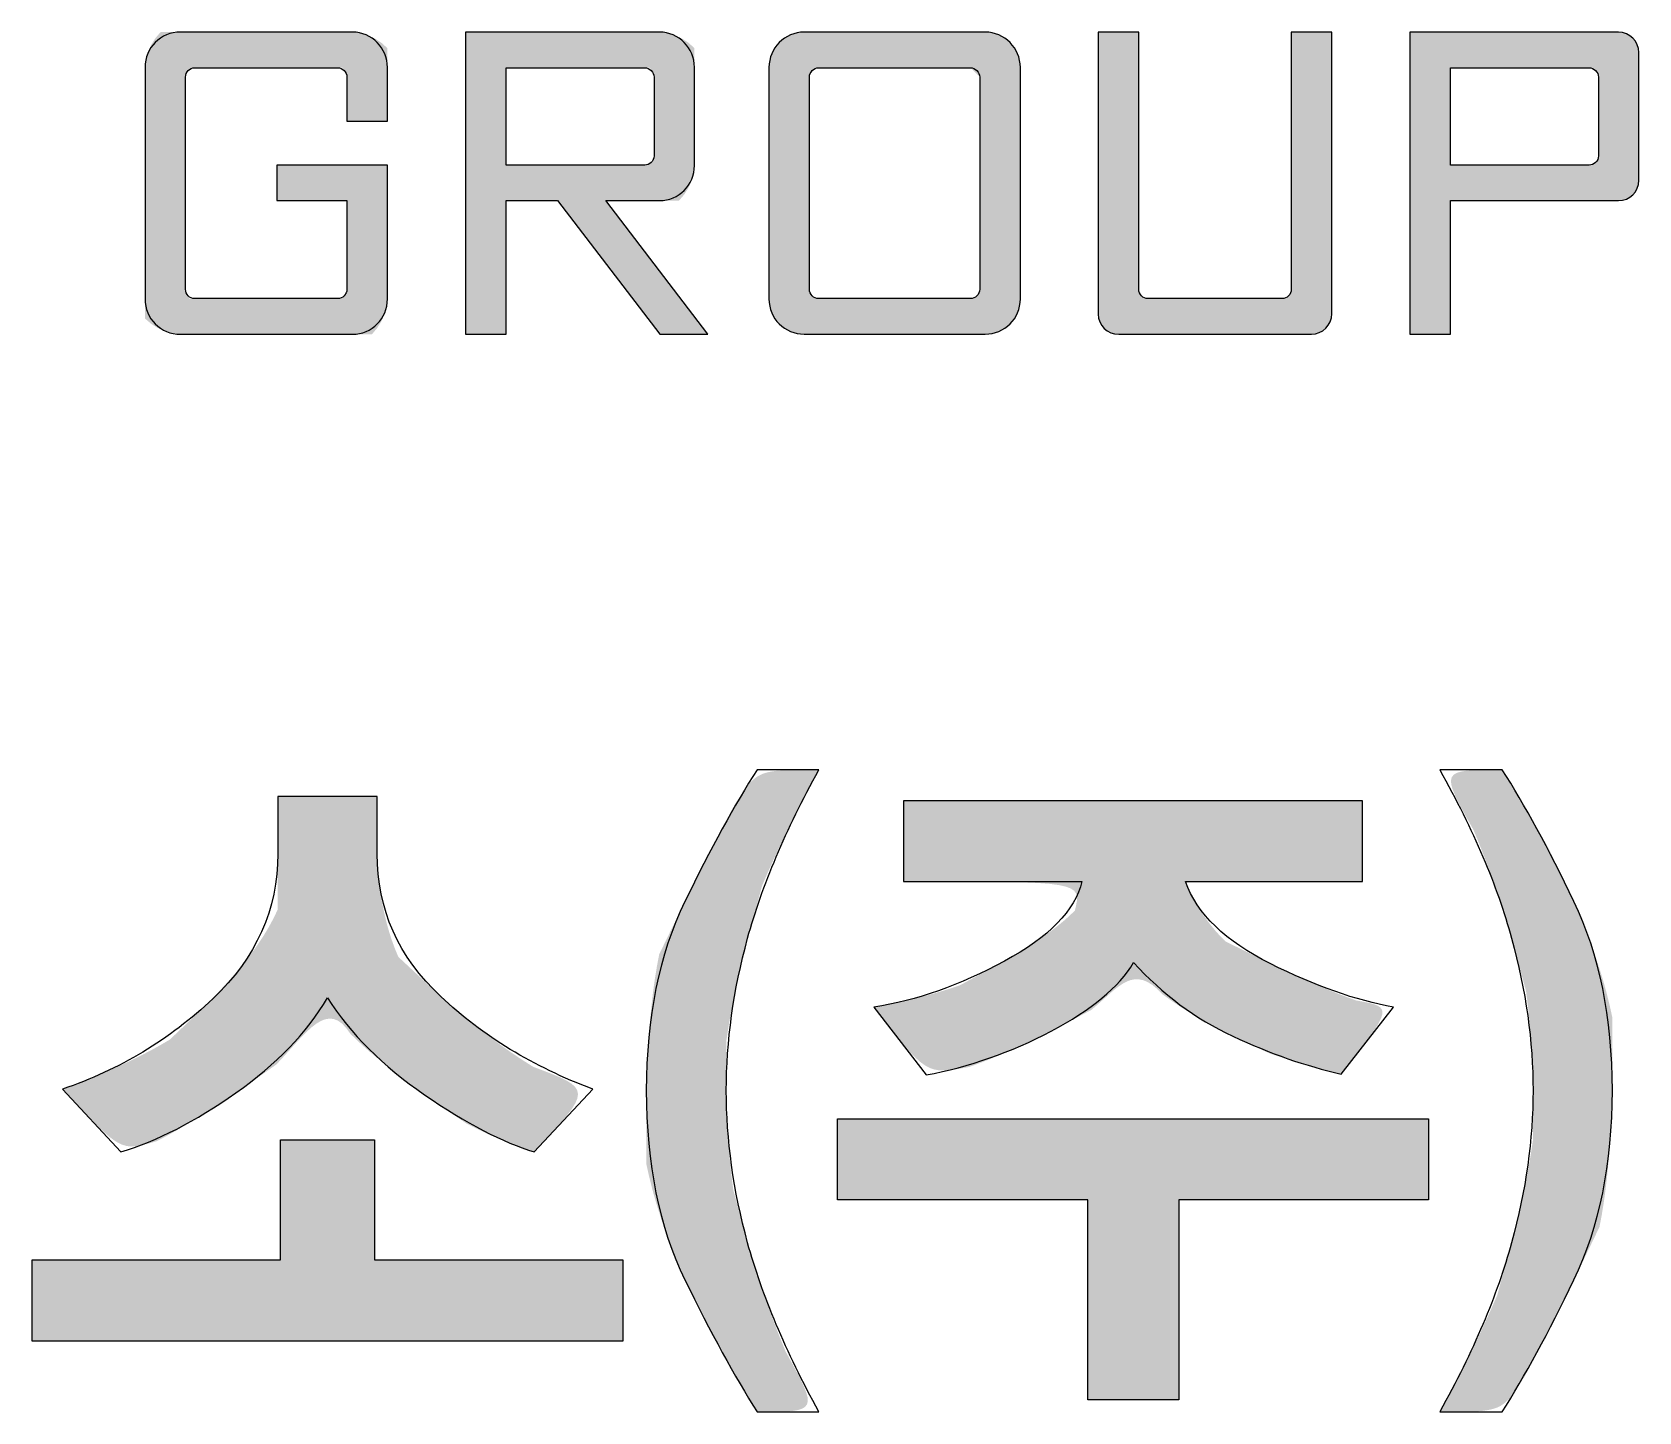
# Model space of a CAD drawing. Header units: millimetres. Extents: x 75184266 to 76346726, y -35850126 to -33679385.
# Drawn here: x 75643602 to 75648601, y -35542192 to -35537898 of the extents above; entities that cross this region are included whole.
import ezdxf

# ---------------------------------------------------------------- set-up
doc = ezdxf.new("R2010")
doc.units = ezdxf.units.MM
doc.header["$LTSCALE"] = 50
doc.header["$MEASUREMENT"] = 0
doc.layers.add('AZ-LINE', color=3, linetype='CONTINUOUS')
doc.layers.add('AZ-TEX2', color=6, linetype='CONTINUOUS')

# ---------------------------------------------------------------- blocks, each defined once
blk = doc.blocks.new('바탕폼')
at = {"layer": 'AZ-TEX2'}
h = blk.add_hatch(color=256, dxfattribs=at)
h.dxf.hatch_style = 2
edge = h.paths.add_edge_path()
edge.add_spline(control_points=[(802.722, 504.597), (802.722, 504.597), (802.722, 504.597), (802.722, 504.597), (802.752, 504.597), (802.78, 504.622), (802.78, 504.656), (802.78, 504.656), (802.78, 505.208), (802.78, 505.208), (802.78, 505.208), (802.343, 505.208), (802.343, 505.208), (802.343, 505.208), (802.343, 505.429), (802.343, 505.429), (802.343, 505.429), (803.032, 505.429), (803.032, 505.429), (803.032, 505.429), (803.032, 504.595), (803.032, 504.595), (803.032, 504.473), (802.936, 504.375), (802.814, 504.375), (802.814, 504.375), (801.742, 504.375), (801.742, 504.375), (801.619, 504.375), (801.522, 504.473), (801.522, 504.595), (801.522, 504.595), (801.522, 506.038), (801.522, 506.038), (801.522, 506.161), (801.619, 506.258), (801.742, 506.258), (801.742, 506.258), (802.814, 506.258), (802.814, 506.258), (802.936, 506.258), (803.032, 506.158), (803.032, 506.038), (803.032, 506.038), (803.032, 505.703), (803.032, 505.703), (803.032, 505.703), (802.78, 505.703), (802.78, 505.703), (802.78, 505.703), (802.78, 505.978), (802.78, 505.978), (802.78, 506.008), (802.752, 506.036), (802.722, 506.036), (802.722, 506.036), (801.833, 506.036), (801.833, 506.036), (801.799, 506.036), (801.775, 506.008), (801.775, 505.978), (801.775, 505.978), (801.775, 504.656), (801.775, 504.656), (801.775, 504.622), (801.799, 504.597), (801.833, 504.597), (801.833, 504.597), (802.722, 504.597)], knot_values=[0, 0, 0, 0, 0.00005, 0.0001, 1, 1, 1, 2, 2, 2, 3, 3, 3, 4, 4, 4, 5, 5, 5, 6, 6, 6, 7, 7, 7, 8, 8, 8, 9, 9, 9, 10, 10, 10, 11, 11, 11, 12, 12, 12, 13, 13, 13, 14, 14, 14, 15, 15, 15, 16, 16, 16, 17, 17, 17, 18, 18, 18, 19, 19, 19, 20, 20, 20, 21, 21, 21, 22, 22, 22, 22], degree=3, periodic=0)
h = blk.add_hatch(color=256, dxfattribs=at)
h.dxf.hatch_style = 2
edge = h.paths.add_edge_path()
edge.add_spline(control_points=[(804.392, 505.208), (804.392, 505.208), (804.392, 505.208), (804.392, 505.208), (804.392, 505.208), (805.028, 504.375), (805.028, 504.375), (805.028, 504.375), (804.73, 504.375), (804.73, 504.375), (804.73, 504.375), (804.092, 505.208), (804.092, 505.208), (804.092, 505.208), (803.771, 505.208), (803.771, 505.208), (803.771, 505.208), (803.771, 504.375), (803.771, 504.375), (803.771, 504.375), (803.518, 504.375), (803.518, 504.375), (803.518, 504.375), (803.518, 506.258), (803.518, 506.258), (803.518, 506.258), (804.727, 506.258), (804.727, 506.258), (804.849, 506.258), (804.945, 506.158), (804.945, 506.039), (804.945, 506.039), (804.945, 505.427), (804.945, 505.427), (804.945, 505.304), (804.849, 505.208), (804.727, 505.208), (804.727, 505.208), (804.392, 505.208)], knot_values=[0, 0, 0, 0, 0.00005, 0.0001, 1, 1, 1, 2, 2, 2, 3, 3, 3, 4, 4, 4, 5, 5, 5, 6, 6, 6, 7, 7, 7, 8, 8, 8, 9, 9, 9, 10, 10, 10, 11, 11, 11, 12, 12, 12, 12], degree=3, periodic=0)
edge = h.paths.add_edge_path()
edge.add_spline(control_points=[(804.635, 505.429), (804.635, 505.429), (804.635, 505.429), (804.635, 505.429), (804.666, 505.429), (804.693, 505.454), (804.693, 505.487), (804.693, 505.487), (804.693, 505.978), (804.693, 505.978), (804.693, 506.007), (804.666, 506.036), (804.635, 506.036), (804.635, 506.036), (803.771, 506.036), (803.771, 506.036), (803.771, 506.036), (803.771, 505.429), (803.771, 505.429), (803.771, 505.429), (804.635, 505.429)], knot_values=[0, 0, 0, 0, 0.00005, 0.0001, 1, 1, 1, 2, 2, 2, 3, 3, 3, 4, 4, 4, 5, 5, 5, 6, 6, 6, 6], degree=3, periodic=0)
h = blk.add_hatch(color=256, dxfattribs=at)
edge = h.paths.add_edge_path()
edge.add_spline(control_points=[(806.756, 506.258), (806.756, 506.258), (805.629, 506.258), (805.629, 506.258), (805.506, 506.258), (805.409, 506.158), (805.409, 506.038)], knot_values=[4, 4, 4, 4, 5, 5, 5, 6, 6, 6, 6], degree=3, periodic=0)
edge.add_spline(control_points=[(805.409, 506.038), (805.409, 506.038), (805.409, 504.595), (805.409, 504.595), (805.409, 504.473), (805.506, 504.376), (805.629, 504.376)], knot_values=[2, 2, 2, 2, 3, 3, 3, 4, 4, 4, 4], degree=3, periodic=0)
edge.add_spline(control_points=[(805.629, 504.376), (805.629, 504.376), (806.756, 504.376), (806.756, 504.376), (806.877, 504.376), (806.975, 504.473), (806.975, 504.595)], knot_values=[0, 0, 0, 0, 1, 1, 1, 2, 2, 2, 2], degree=3, periodic=0)
edge.add_spline(control_points=[(806.975, 504.595), (806.975, 504.595), (806.975, 504.956), (806.975, 505.317)], knot_values=[7.5, 7.5, 7.5, 7.5, 8, 8, 8, 8], degree=3, periodic=0)
edge.add_spline(control_points=[(806.975, 505.317), (806.975, 505.677), (806.975, 506.038), (806.975, 506.038), (806.975, 506.158), (806.877, 506.258), (806.756, 506.258)], knot_values=[6, 6, 6, 6, 6.5, 6.5, 6.5, 7.5, 7.5, 7.5, 7.5], degree=3, periodic=0)
edge = h.paths.add_edge_path(flags=16)
edge.add_spline(control_points=[(806.722, 505.978), (806.722, 505.978), (806.722, 504.656), (806.722, 504.656), (806.722, 504.622), (806.694, 504.597), (806.665, 504.597)], knot_values=[5, 5, 5, 5, 6, 6, 6, 7, 7, 7, 7], degree=3, periodic=0)
edge.add_spline(control_points=[(806.665, 504.597), (806.665, 504.597), (805.72, 504.597), (805.72, 504.597), (805.687, 504.597), (805.661, 504.622), (805.661, 504.656)], knot_values=[3, 3, 3, 3, 4, 4, 4, 5, 5, 5, 5], degree=3, periodic=0)
edge.add_spline(control_points=[(805.661, 504.656), (805.661, 504.656), (805.661, 505.978), (805.661, 505.978), (805.661, 506.007), (805.687, 506.036), (805.72, 506.036)], knot_values=[1, 1, 1, 1, 2, 2, 2, 3, 3, 3, 3], degree=3, periodic=0)
edge.add_spline(control_points=[(805.72, 506.036), (805.72, 506.036), (806.665, 506.036), (806.665, 506.036)], knot_values=[0, 0, 0, 0, 1, 1, 1, 1], degree=3, periodic=0)
h = blk.add_hatch(color=256, dxfattribs=at)
edge = h.paths.add_edge_path()
edge.add_spline(control_points=[(807.713, 504.656), (807.713, 504.656), (807.713, 506.258), (807.713, 506.258)], knot_values=[4, 4, 4, 4, 5, 5, 5, 5], degree=3, periodic=0)
edge.add_spline(control_points=[(807.713, 506.258), (807.713, 506.258), (807.46, 506.258), (807.46, 506.258)], knot_values=[3.00001, 3.00001, 3.00001, 3.00001, 3.99999, 3.99999, 3.99999, 3.99999], degree=3, periodic=0)
edge.add_spline(control_points=[(807.46, 506.258), (807.46, 506.258), (807.46, 505.818), (807.46, 505.379)], knot_values=[2.5, 2.5, 2.5, 2.5, 3, 3, 3, 3], degree=3, periodic=0)
edge.add_spline(control_points=[(807.46, 505.379), (807.46, 504.94), (807.46, 504.501), (807.46, 504.501), (807.46, 504.431), (807.517, 504.375), (807.588, 504.375)], knot_values=[1, 1, 1, 1, 1.5, 1.5, 1.5, 2.5, 2.5, 2.5, 2.5], degree=3, periodic=0)
edge.add_spline(control_points=[(807.588, 504.375), (807.588, 504.375), (808.788, 504.375), (808.788, 504.375)], knot_values=[0, 0, 0, 0, 1, 1, 1, 1], degree=3, periodic=0)
edge.add_spline(control_points=[(808.788, 504.375), (808.857, 504.375), (808.916, 504.431), (808.916, 504.503)], knot_values=[11, 11, 11, 11, 12, 12, 12, 12], degree=3, periodic=0)
edge.add_spline(control_points=[(808.916, 504.503), (808.916, 504.503), (808.916, 506.258), (808.916, 506.258)], knot_values=[10, 10, 10, 10, 11, 11, 11, 11], degree=3, periodic=0)
edge.add_spline(control_points=[(808.916, 506.258), (808.916, 506.258), (808.663, 506.258), (808.663, 506.258)], knot_values=[9.00001, 9.00001, 9.00001, 9.00001, 9.99999, 9.99999, 9.99999, 9.99999], degree=3, periodic=0)
edge.add_spline(control_points=[(808.663, 506.258), (808.663, 506.258), (808.663, 505.857), (808.663, 505.457)], knot_values=[8.5, 8.5, 8.5, 8.5, 9, 9, 9, 9], degree=3, periodic=0)
edge.add_spline(control_points=[(808.663, 505.457), (808.663, 505.056), (808.663, 504.656), (808.663, 504.656), (808.663, 504.622), (808.636, 504.597), (808.606, 504.597)], knot_values=[7, 7, 7, 7, 7.5, 7.5, 7.5, 8.5, 8.5, 8.5, 8.5], degree=3, periodic=0)
edge.add_spline(control_points=[(808.606, 504.597), (808.606, 504.597), (807.772, 504.597), (807.772, 504.597), (807.738, 504.597), (807.713, 504.622), (807.713, 504.656)], knot_values=[5, 5, 5, 5, 6, 6, 6, 7, 7, 7, 7], degree=3, periodic=0)
h = blk.add_hatch(color=256, dxfattribs=at)
edge = h.paths.add_edge_path()
edge.add_spline(control_points=[(810.701, 506.258), (810.701, 506.258), (809.402, 506.258), (809.402, 506.258), (809.402, 506.258), (809.402, 505.787), (809.402, 505.317)], knot_values=[3.5, 3.5, 3.5, 3.5, 4.5, 4.5, 4.5, 5, 5, 5, 5], degree=3, periodic=0)
edge.add_spline(control_points=[(809.402, 505.317), (809.402, 504.846), (809.402, 504.375), (809.402, 504.375)], knot_values=[3, 3, 3, 3, 3.5, 3.5, 3.5, 3.5], degree=3, periodic=0)
edge.add_spline(control_points=[(809.402, 504.375), (809.402, 504.375), (809.654, 504.375), (809.654, 504.375)], knot_values=[2.00001, 2.00001, 2.00001, 2.00001, 2.99999, 2.99999, 2.99999, 2.99999], degree=3, periodic=0)
edge.add_spline(control_points=[(809.654, 504.375), (809.654, 504.375), (809.654, 504.583), (809.654, 504.792)], knot_values=[1.5, 1.5, 1.5, 1.5, 2, 2, 2, 2], degree=3, periodic=0)
edge.add_spline(control_points=[(809.654, 504.792), (809.654, 505), (809.654, 505.208), (809.654, 505.208), (809.654, 505.208), (809.916, 505.208), (810.178, 505.208)], knot_values=[0.5, 0.5, 0.5, 0.5, 1, 1, 1, 1.5, 1.5, 1.5, 1.5], degree=3, periodic=0)
edge.add_spline(control_points=[(810.178, 505.208), (810.439, 505.208), (810.701, 505.208), (810.701, 505.208)], knot_values=[0, 0, 0, 0, 0.5, 0.5, 0.5, 0.5], degree=3, periodic=0)
edge.add_spline(control_points=[(810.701, 505.208), (810.772, 505.208), (810.828, 505.262), (810.828, 505.335)], knot_values=[7, 7, 7, 7, 8, 8, 8, 8], degree=3, periodic=0)
edge.add_spline(control_points=[(810.828, 505.335), (810.828, 505.335), (810.828, 506.13), (810.828, 506.13), (810.828, 506.199), (810.772, 506.258), (810.701, 506.258)], knot_values=[5, 5, 5, 5, 6, 6, 6, 7, 7, 7, 7], degree=3, periodic=0)
edge = h.paths.add_edge_path(flags=16)
edge.add_spline(control_points=[(809.654, 505.733), (809.654, 505.884), (809.654, 506.036), (809.654, 506.036), (809.654, 506.036), (809.87, 506.036), (810.086, 506.036)], knot_values=[1.5, 1.5, 1.5, 1.5, 2, 2, 2, 2.5, 2.5, 2.5, 2.5], degree=3, periodic=0)
edge.add_spline(control_points=[(810.086, 506.036), (810.302, 506.036), (810.518, 506.036), (810.518, 506.036), (810.549, 506.036), (810.577, 506.007), (810.577, 505.978)], knot_values=[0, 0, 0, 0, 0.5, 0.5, 0.5, 1.5, 1.5, 1.5, 1.5], degree=3, periodic=0)
edge.add_spline(control_points=[(810.577, 505.978), (810.577, 505.978), (810.577, 505.856), (810.577, 505.733)], knot_values=[5.5, 5.5, 5.5, 5.5, 6, 6, 6, 6], degree=3, periodic=0)
edge.add_spline(control_points=[(810.577, 505.733), (810.577, 505.61), (810.577, 505.487), (810.577, 505.487), (810.577, 505.454), (810.549, 505.429), (810.518, 505.429)], knot_values=[4, 4, 4, 4, 4.5, 4.5, 4.5, 5.5, 5.5, 5.5, 5.5], degree=3, periodic=0)
edge.add_spline(control_points=[(810.518, 505.429), (810.518, 505.429), (809.654, 505.429), (809.654, 505.429), (809.654, 505.429), (809.654, 505.581), (809.654, 505.733)], knot_values=[2.5, 2.5, 2.5, 2.5, 3.5, 3.5, 3.5, 4, 4, 4, 4], degree=3, periodic=0)
h = blk.add_hatch(color=256, dxfattribs=at)
h.dxf.hatch_style = 2
edge = h.paths.add_edge_path()
edge.add_spline(control_points=[(805.366, 500.938), (805.366, 500.938), (805.366, 500.938), (805.276, 500.611), (805.187, 500.284), (805.143, 499.968), (805.143, 499.662), (805.143, 499.357), (805.187, 499.041), (805.276, 498.713), (805.366, 498.387), (805.513, 498.035), (805.72, 497.659), (805.72, 497.659), (805.335, 497.659), (805.335, 497.659), (805.196, 497.88), (805.046, 498.154), (804.885, 498.482), (804.725, 498.812), (804.645, 499.205), (804.645, 499.662), (804.645, 500.117), (804.725, 500.51), (804.885, 500.84), (805.046, 501.17), (805.196, 501.444), (805.335, 501.661), (805.335, 501.661), (805.72, 501.661), (805.72, 501.661), (805.513, 501.288), (805.366, 500.938)], knot_values=[0, 0, 0, 0, 0.00005, 0.0001, 1, 1, 1, 2, 2, 2, 3, 3, 3, 4, 4, 4, 5, 5, 5, 6, 6, 6, 7, 7, 7, 8, 8, 8, 9, 9, 9, 10, 10, 10, 10], degree=3, periodic=0)
h = blk.add_hatch(color=256, dxfattribs=at)
h.dxf.hatch_style = 2
edge = h.paths.add_edge_path()
edge.add_spline(control_points=[(810.663, 500.117), (810.663, 500.117), (810.663, 500.117), (810.663, 499.662), (810.663, 499.205), (810.583, 498.812), (810.424, 498.482), (810.266, 498.154), (810.116, 497.88), (809.977, 497.659), (809.977, 497.659), (809.588, 497.659), (809.588, 497.659), (809.797, 498.035), (809.946, 498.387), (810.035, 498.713), (810.125, 499.041), (810.169, 499.357), (810.169, 499.662), (810.169, 499.968), (810.125, 500.284), (810.035, 500.611), (809.946, 500.938), (809.797, 501.288), (809.588, 501.661), (809.588, 501.661), (809.977, 501.661), (809.977, 501.661), (810.116, 501.444), (810.266, 501.17), (810.424, 500.84), (810.583, 500.51), (810.663, 500.117)], knot_values=[0, 0, 0, 0, 0.00005, 0.0001, 1, 1, 1, 2, 2, 2, 3, 3, 3, 4, 4, 4, 5, 5, 5, 6, 6, 6, 7, 7, 7, 8, 8, 8, 9, 9, 9, 10, 10, 10, 10], degree=3, periodic=0)
h = blk.add_hatch(color=256, dxfattribs=at)
h.dxf.hatch_style = 2
h.paths.add_polyline_path([(800.819, 498.1), (800.819, 498.606), (802.366, 498.606), (802.366, 499.354), (802.951, 499.354), (802.951, 498.606), (804.499, 498.606), (804.499, 498.1)])
edge = h.paths.add_edge_path()
edge.add_spline(control_points=[(803.942, 499.809), (803.942, 499.809), (803.942, 499.809), (804.311, 499.671), (804.311, 499.671), (803.947, 499.279), (803.947, 499.279), (803.752, 499.338), (803.523, 499.457), (803.263, 499.636), (803.002, 499.815), (802.801, 500.016), (802.659, 500.239), (802.53, 500.022), (802.34, 499.824), (802.088, 499.647), (801.836, 499.47), (801.597, 499.347), (801.371, 499.279), (801.371, 499.279), (801.007, 499.671), (801.007, 499.671), (801.364, 499.791), (801.676, 499.979), (801.946, 500.235), (802.215, 500.49), (802.349, 500.791), (802.349, 501.137), (802.349, 501.137), (802.349, 501.494), (802.349, 501.494), (802.349, 501.494), (802.968, 501.494), (802.968, 501.494), (802.968, 501.494), (802.968, 501.137), (802.968, 501.137), (802.968, 500.791), (803.1, 500.495), (803.364, 500.248), (803.627, 500.001), (803.942, 499.809)], knot_values=[0, 0, 0, 0, 0.00005, 0.0001, 1, 1, 1, 2, 2, 2, 3, 3, 3, 4, 4, 4, 5, 5, 5, 6, 6, 6, 7, 7, 7, 8, 8, 8, 9, 9, 9, 10, 10, 10, 11, 11, 11, 12, 12, 12, 13, 13, 13, 13], degree=3, periodic=0)
h = blk.add_hatch(color=256, dxfattribs=at)
h.dxf.hatch_style = 2
h.paths.add_polyline_path([(807.962, 498.98), (807.962, 497.734), (807.396, 497.734), (807.396, 498.98), (805.837, 498.98), (805.837, 499.486), (809.517, 499.486), (809.517, 498.98)])
edge = h.paths.add_edge_path()
edge.add_spline(control_points=[(808.531, 499.892), (808.531, 499.892), (808.531, 499.892), (808.298, 500.001), (808.065, 500.11), (807.86, 500.262), (807.681, 500.459), (807.589, 500.306), (807.417, 500.164), (807.167, 500.032), (806.916, 499.9), (806.657, 499.809), (806.389, 499.759), (806.389, 499.759), (806.063, 500.182), (806.063, 500.182), (806.328, 500.223), (806.599, 500.318), (806.876, 500.468), (807.154, 500.618), (807.315, 500.784), (807.359, 500.965), (807.359, 500.965), (806.247, 500.965), (806.247, 500.965), (806.247, 500.965), (806.247, 501.467), (806.247, 501.467), (806.247, 501.467), (809.107, 501.467), (809.107, 501.467), (809.107, 501.467), (809.107, 500.965), (809.107, 500.965), (809.107, 500.965), (808.003, 500.965), (808.003, 500.965), (808.076, 500.763), (808.252, 500.592), (808.532, 500.453), (808.812, 500.313), (809.068, 500.223), (809.299, 500.182), (809.299, 500.182), (808.973, 499.764), (808.973, 499.764), (808.756, 499.814), (808.531, 499.892)], knot_values=[0, 0, 0, 0, 0.00005, 0.0001, 1, 1, 1, 2, 2, 2, 3, 3, 3, 4, 4, 4, 5, 5, 5, 6, 6, 6, 7, 7, 7, 8, 8, 8, 9, 9, 9, 10, 10, 10, 11, 11, 11, 12, 12, 12, 13, 13, 13, 14, 14, 14, 15, 15, 15, 15], degree=3, periodic=0)
for points in [[(807.962, 498.98), (807.962, 497.734), (807.396, 497.734), (807.396, 498.98), (805.837, 498.98), (805.837, 499.486), (809.517, 499.486), (809.517, 498.98), (807.962, 498.98)], [(800.819, 498.1), (800.819, 498.606), (802.366, 498.606), (802.366, 499.354), (802.951, 499.354), (802.951, 498.606), (804.499, 498.606), (804.499, 498.1), (800.819, 498.1)]]:
    blk.add_lwpolyline(points, dxfattribs=at)
for points, knots in [([(803.032, 505.703), (803.032, 505.703), (802.78, 505.703), (802.78, 505.703), (802.78, 505.703), (802.78, 505.978), (802.78, 505.978), (802.78, 506.008), (802.752, 506.036), (802.722, 506.036), (802.722, 506.036), (801.833, 506.036), (801.833, 506.036), (801.799, 506.036), (801.775, 506.008), (801.775, 505.978), (801.775, 505.978), (801.775, 504.656), (801.775, 504.656), (801.775, 504.622), (801.799, 504.597), (801.833, 504.597), (801.833, 504.597), (802.722, 504.597), (802.722, 504.597), (802.752, 504.597), (802.78, 504.622), (802.78, 504.656), (802.78, 504.656), (802.78, 505.208), (802.78, 505.208), (802.78, 505.208), (802.343, 505.208), (802.343, 505.208), (802.343, 505.208), (802.343, 505.429), (802.343, 505.429), (802.343, 505.429), (803.032, 505.429), (803.032, 505.429), (803.032, 505.429), (803.032, 504.595), (803.032, 504.595), (803.032, 504.473), (802.936, 504.375), (802.814, 504.375), (802.814, 504.375), (801.742, 504.375), (801.742, 504.375), (801.619, 504.375), (801.522, 504.473), (801.522, 504.595), (801.522, 504.595), (801.522, 506.038), (801.522, 506.038), (801.522, 506.161), (801.619, 506.258), (801.742, 506.258), (801.742, 506.258), (802.814, 506.258), (802.814, 506.258), (802.936, 506.258), (803.032, 506.158), (803.032, 506.038), (803.032, 506.038), (803.032, 505.703), (803.032, 505.703)], [0, 0, 0, 0, 1, 1, 1, 2, 2, 2, 3, 3, 3, 4, 4, 4, 5, 5, 5, 6, 6, 6, 7, 7, 7, 8, 8, 8, 9, 9, 9, 10, 10, 10, 11, 11, 11, 12, 12, 12, 13, 13, 13, 14, 14, 14, 15, 15, 15, 16, 16, 16, 17, 17, 17, 18, 18, 18, 19, 19, 19, 20, 20, 20, 21, 21, 21, 22, 22, 22, 22]), ([(804.73, 504.375), (804.73, 504.375), (804.092, 505.208), (804.092, 505.208), (804.092, 505.208), (803.771, 505.208), (803.771, 505.208), (803.771, 505.208), (803.771, 504.375), (803.771, 504.375), (803.771, 504.375), (803.518, 504.375), (803.518, 504.375), (803.518, 504.375), (803.518, 506.258), (803.518, 506.258), (803.518, 506.258), (804.727, 506.258), (804.727, 506.258), (804.849, 506.258), (804.945, 506.158), (804.945, 506.039), (804.945, 506.039), (804.945, 505.427), (804.945, 505.427), (804.945, 505.304), (804.849, 505.208), (804.727, 505.208), (804.727, 505.208), (804.392, 505.208), (804.392, 505.208), (804.392, 505.208), (805.028, 504.375), (805.028, 504.375), (805.028, 504.375), (804.73, 504.375), (804.73, 504.375)], [0, 0, 0, 0, 1, 1, 1, 2, 2, 2, 3, 3, 3, 4, 4, 4, 5, 5, 5, 6, 6, 6, 7, 7, 7, 8, 8, 8, 9, 9, 9, 10, 10, 10, 11, 11, 11, 12, 12, 12, 12]), ([(806.975, 504.595), (806.975, 504.473), (806.877, 504.376), (806.756, 504.376), (806.756, 504.376), (805.629, 504.376), (805.629, 504.376), (805.506, 504.376), (805.409, 504.473), (805.409, 504.595), (805.409, 504.595), (805.409, 506.038), (805.409, 506.038), (805.409, 506.158), (805.506, 506.258), (805.629, 506.258), (805.629, 506.258), (806.756, 506.258), (806.756, 506.258), (806.877, 506.258), (806.975, 506.158), (806.975, 506.038), (806.975, 506.038), (806.975, 504.595), (806.975, 504.595)], [0, 0, 0, 0, 1, 1, 1, 2, 2, 2, 3, 3, 3, 4, 4, 4, 5, 5, 5, 6, 6, 6, 7, 7, 7, 8, 8, 8, 8]), ([(808.788, 504.375), (808.788, 504.375), (807.588, 504.375), (807.588, 504.375), (807.517, 504.375), (807.46, 504.431), (807.46, 504.501), (807.46, 504.501), (807.46, 506.258), (807.46, 506.258), (807.46, 506.258), (807.713, 506.258), (807.713, 506.258), (807.713, 506.258), (807.713, 504.656), (807.713, 504.656), (807.713, 504.622), (807.738, 504.597), (807.772, 504.597), (807.772, 504.597), (808.606, 504.597), (808.606, 504.597), (808.636, 504.597), (808.663, 504.622), (808.663, 504.656), (808.663, 504.656), (808.663, 506.258), (808.663, 506.258), (808.663, 506.258), (808.916, 506.258), (808.916, 506.258), (808.916, 506.258), (808.916, 504.503), (808.916, 504.503), (808.916, 504.431), (808.857, 504.375), (808.788, 504.375)], [0, 0, 0, 0, 1, 1, 1, 2, 2, 2, 3, 3, 3, 4, 4, 4, 5, 5, 5, 6, 6, 6, 7, 7, 7, 8, 8, 8, 9, 9, 9, 10, 10, 10, 11, 11, 11, 12, 12, 12, 12]), ([(810.701, 505.208), (810.701, 505.208), (809.654, 505.208), (809.654, 505.208), (809.654, 505.208), (809.654, 504.375), (809.654, 504.375), (809.654, 504.375), (809.402, 504.375), (809.402, 504.375), (809.402, 504.375), (809.402, 506.258), (809.402, 506.258), (809.402, 506.258), (810.701, 506.258), (810.701, 506.258), (810.772, 506.258), (810.828, 506.199), (810.828, 506.13), (810.828, 506.13), (810.828, 505.335), (810.828, 505.335), (810.828, 505.262), (810.772, 505.208), (810.701, 505.208)], [0, 0, 0, 0, 1, 1, 1, 2, 2, 2, 3, 3, 3, 4, 4, 4, 5, 5, 5, 6, 6, 6, 7, 7, 7, 8, 8, 8, 8]), ([(804.693, 505.978), (804.693, 506.007), (804.666, 506.036), (804.635, 506.036), (804.635, 506.036), (803.771, 506.036), (803.771, 506.036), (803.771, 506.036), (803.771, 505.429), (803.771, 505.429), (803.771, 505.429), (804.635, 505.429), (804.635, 505.429), (804.666, 505.429), (804.693, 505.454), (804.693, 505.487), (804.693, 505.487), (804.693, 505.978), (804.693, 505.978)], [0, 0, 0, 0, 1, 1, 1, 2, 2, 2, 3, 3, 3, 4, 4, 4, 5, 5, 5, 6, 6, 6, 6]), ([(806.665, 506.036), (806.665, 506.036), (805.72, 506.036), (805.72, 506.036), (805.687, 506.036), (805.661, 506.007), (805.661, 505.978), (805.661, 505.978), (805.661, 504.656), (805.661, 504.656), (805.661, 504.622), (805.687, 504.597), (805.72, 504.597), (805.72, 504.597), (806.665, 504.597), (806.665, 504.597), (806.694, 504.597), (806.722, 504.622), (806.722, 504.656), (806.722, 504.656), (806.722, 505.978), (806.722, 505.978), (806.722, 506.007), (806.694, 506.036), (806.665, 506.036)], [0, 0, 0, 0, 1, 1, 1, 2, 2, 2, 3, 3, 3, 4, 4, 4, 5, 5, 5, 6, 6, 6, 7, 7, 7, 8, 8, 8, 8]), ([(810.577, 505.978), (810.577, 506.007), (810.549, 506.036), (810.518, 506.036), (810.518, 506.036), (809.654, 506.036), (809.654, 506.036), (809.654, 506.036), (809.654, 505.429), (809.654, 505.429), (809.654, 505.429), (810.518, 505.429), (810.518, 505.429), (810.549, 505.429), (810.577, 505.454), (810.577, 505.487), (810.577, 505.487), (810.577, 505.978), (810.577, 505.978)], [0, 0, 0, 0, 1, 1, 1, 2, 2, 2, 3, 3, 3, 4, 4, 4, 5, 5, 5, 6, 6, 6, 6]), ([(805.335, 497.659), (805.196, 497.88), (805.046, 498.154), (804.885, 498.482), (804.725, 498.812), (804.645, 499.205), (804.645, 499.662), (804.645, 500.117), (804.725, 500.51), (804.885, 500.84), (805.046, 501.17), (805.196, 501.444), (805.335, 501.661), (805.335, 501.661), (805.72, 501.661), (805.72, 501.661), (805.513, 501.288), (805.366, 500.938), (805.276, 500.611), (805.187, 500.284), (805.143, 499.968), (805.143, 499.662), (805.143, 499.357), (805.187, 499.041), (805.276, 498.713), (805.366, 498.387), (805.513, 498.035), (805.72, 497.659), (805.72, 497.659), (805.335, 497.659), (805.335, 497.659)], [0, 0, 0, 0, 1, 1, 1, 2, 2, 2, 3, 3, 3, 4, 4, 4, 5, 5, 5, 6, 6, 6, 7, 7, 7, 8, 8, 8, 9, 9, 9, 10, 10, 10, 10]), ([(810.035, 498.713), (810.125, 499.041), (810.169, 499.357), (810.169, 499.662), (810.169, 499.968), (810.125, 500.284), (810.035, 500.611), (809.946, 500.938), (809.797, 501.288), (809.588, 501.661), (809.588, 501.661), (809.977, 501.661), (809.977, 501.661), (810.116, 501.444), (810.266, 501.17), (810.424, 500.84), (810.583, 500.51), (810.663, 500.117), (810.663, 499.662), (810.663, 499.205), (810.583, 498.812), (810.424, 498.482), (810.266, 498.154), (810.116, 497.88), (809.977, 497.659), (809.977, 497.659), (809.588, 497.659), (809.588, 497.659), (809.797, 498.035), (809.946, 498.387), (810.035, 498.713)], [0, 0, 0, 0, 1, 1, 1, 2, 2, 2, 3, 3, 3, 4, 4, 4, 5, 5, 5, 6, 6, 6, 7, 7, 7, 8, 8, 8, 9, 9, 9, 10, 10, 10, 10]), ([(803.947, 499.279), (803.752, 499.338), (803.523, 499.457), (803.263, 499.636), (803.002, 499.815), (802.801, 500.016), (802.659, 500.239), (802.53, 500.022), (802.34, 499.824), (802.088, 499.647), (801.836, 499.47), (801.597, 499.347), (801.371, 499.279), (801.371, 499.279), (801.007, 499.671), (801.007, 499.671), (801.364, 499.791), (801.676, 499.979), (801.946, 500.235), (802.215, 500.49), (802.349, 500.791), (802.349, 501.137), (802.349, 501.137), (802.349, 501.494), (802.349, 501.494), (802.349, 501.494), (802.968, 501.494), (802.968, 501.494), (802.968, 501.494), (802.968, 501.137), (802.968, 501.137), (802.968, 500.791), (803.1, 500.495), (803.364, 500.248), (803.627, 500.001), (803.942, 499.809), (804.311, 499.671), (804.311, 499.671), (803.947, 499.279), (803.947, 499.279)], [0, 0, 0, 0, 1, 1, 1, 2, 2, 2, 3, 3, 3, 4, 4, 4, 5, 5, 5, 6, 6, 6, 7, 7, 7, 8, 8, 8, 9, 9, 9, 10, 10, 10, 11, 11, 11, 12, 12, 12, 13, 13, 13, 13]), ([(808.973, 499.764), (808.756, 499.814), (808.531, 499.892), (808.298, 500.001), (808.065, 500.11), (807.86, 500.262), (807.681, 500.459), (807.589, 500.306), (807.417, 500.164), (807.167, 500.032), (806.916, 499.9), (806.657, 499.809), (806.389, 499.759), (806.389, 499.759), (806.063, 500.182), (806.063, 500.182), (806.328, 500.223), (806.599, 500.318), (806.876, 500.468), (807.154, 500.618), (807.315, 500.784), (807.359, 500.965), (807.359, 500.965), (806.247, 500.965), (806.247, 500.965), (806.247, 500.965), (806.247, 501.467), (806.247, 501.467), (806.247, 501.467), (809.107, 501.467), (809.107, 501.467), (809.107, 501.467), (809.107, 500.965), (809.107, 500.965), (809.107, 500.965), (808.003, 500.965), (808.003, 500.965), (808.076, 500.763), (808.252, 500.592), (808.532, 500.453), (808.812, 500.313), (809.068, 500.223), (809.299, 500.182), (809.299, 500.182), (808.973, 499.764), (808.973, 499.764)], [0, 0, 0, 0, 1, 1, 1, 2, 2, 2, 3, 3, 3, 4, 4, 4, 5, 5, 5, 6, 6, 6, 7, 7, 7, 8, 8, 8, 9, 9, 9, 10, 10, 10, 11, 11, 11, 12, 12, 12, 13, 13, 13, 14, 14, 14, 15, 15, 15, 15])]:
    blk.add_open_spline(points, degree=3, knots=knots, dxfattribs=at)

msp = doc.modelspace()

# ---------------------------------------------------------------- block references
at = {"layer": 'AZ-LINE', "xscale": 499.40546941707, "yscale": 499.40546941707, "zscale": 499.40546941707}
msp.add_blockref('바탕폼', (75243669.1, -35790725.5), dxfattribs=at)

doc.saveas('drawing.dxf')
